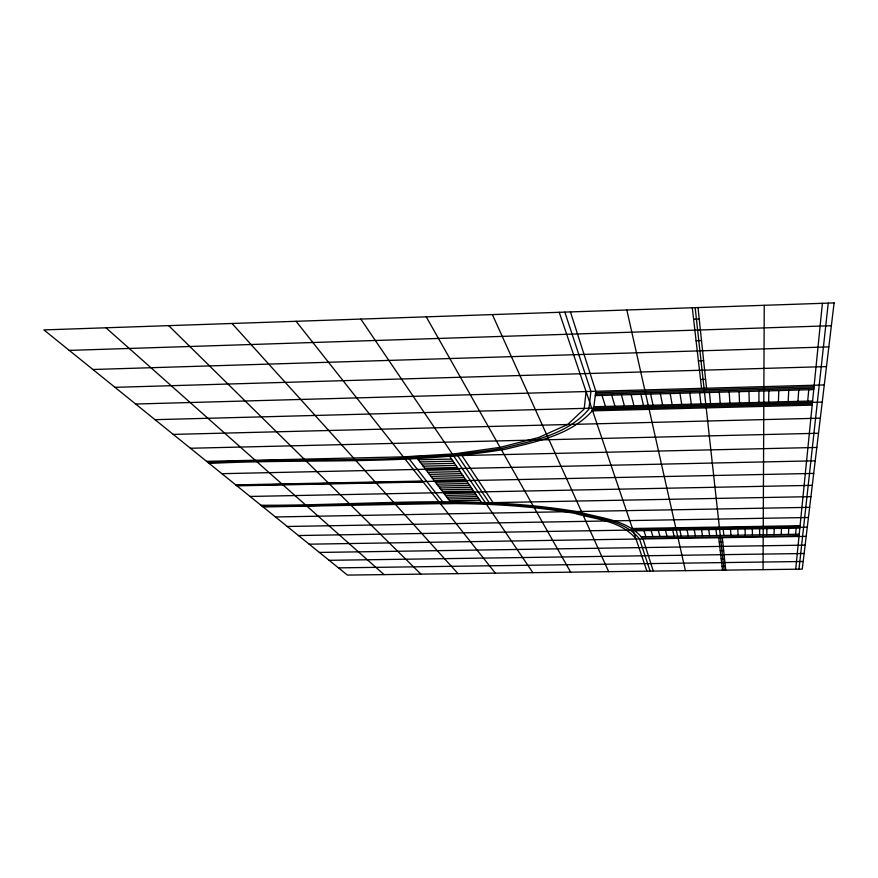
<?xml version="1.0" encoding="UTF-8"?>
<svg xmlns="http://www.w3.org/2000/svg" width="878" height="878" viewBox="0 0 878 878"><rect width="100%" height="100%" fill="white"/><g stroke="black" fill="none" stroke-linecap="round" stroke-linejoin="round"><path stroke-width="1.32" d="M763.059 569.646L764.244 305.292M766.812 534.746L766.9 528.611M768.667 402.135L768.832 390.853M774.001 534.625L774.198 528.501M778.402 401.883L778.786 390.578M781.2 534.515L781.519 528.38M788.159 401.619L788.751 390.304M788.4 534.395L788.839 528.26M797.926 401.367L798.739 390.03M795.611 534.285L796.17 528.139M807.705 401.103L808.737 389.755M795.709 569.207L822.401 303.305M586.076 391.544L584.199 408.95L567.671 424.513L538.774 437.485L500.065 447.363L454.091 453.871L403.32 456.856M798.991 569.174L828.25 303.108M693.609 319.164L699.217 318.977M69.263 350.399L831.367 325.727M696.089 340.73L701.5 340.565M92.903 369.495L828.843 346.898M698.394 360.792L703.618 360.628M114.974 387.33L826.483 366.587M700.545 379.472L705.594 379.329M135.64 404.023L824.288 384.948M595.635 392.718L814.038 386.704M595.449 394.167L813.884 388.164M595.273 395.594L813.741 389.623M593.857 406.766L812.6 400.983M155.022 419.673L822.236 402.102M593.44 409.477L812.326 403.737M591.937 410.86L812.183 405.109M173.24 434.401L820.315 418.18M190.405 448.252L818.515 433.26M206.582 461.334L816.814 447.451M207.888 462.388C306.082 457.317 405.406 464.561 502.765 448.296C533.286 440.668 567.583 434.599 588.864 409.17L590.938 391.412L564.839 312.107M209.194 463.441C307.86 458.415 407.633 465.57 505.454 449.229C536.667 441.458 571.655 435.247 593.528 409.4L595.822 391.281L570.448 311.92M418.312 459.809L451.566 459.062M419.936 461.949L453.037 461.213M421.55 464.067L454.497 463.332M423.152 466.163L455.945 465.439M424.732 468.237L457.383 467.524M221.882 473.681L815.223 460.807M426.302 470.29L458.81 469.587M427.86 472.331L460.215 471.64M429.397 474.35L461.608 473.659M430.933 476.348L462.991 475.667M432.437 478.334L464.363 477.665M433.941 480.299L465.713 479.64M235.765 484.897L422.45 481.034M236.347 485.38L813.708 473.429M236.939 485.852L423.218 482M435.422 482.241L467.063 481.594M436.893 484.173L468.391 483.526M438.352 486.083L469.708 485.446M439.801 487.981L471.025 487.345M441.228 489.858L472.32 489.233M442.655 491.713L473.604 491.098M250.065 496.454L812.282 485.347M444.059 493.557L474.877 492.953M445.453 495.39L476.139 494.786M446.836 497.2L477.391 496.608M448.208 499L478.631 498.408M449.569 500.778L479.86 500.197M260.964 505.256C366.927 505.673 474.12 493.655 579.271 512.039C601.024 518.448 628.044 519.655 643.025 538.938L653.298 571.084M262.028 506.112C366.85 506.617 472.88 494.577 576.912 512.686C598.269 518.942 624.741 520.149 639.524 538.993L650.104 571.128M263.082 506.968L810.932 496.641M275.462 516.966L809.659 507.341M287.227 526.482L808.44 517.504M631.94 528.501L800.077 525.713M633.696 529.247L800.001 526.504M298.443 535.536L807.277 527.173M635.211 530.773L799.847 528.073M640.929 536.743L799.221 534.23M642.334 538.203L799.079 535.734M309.144 544.184L806.18 536.37M719.258 542.132L722.759 542.077M319.362 552.438L805.137 545.139M720.234 550.605L723.659 550.561M329.118 560.318L804.138 553.502M721.167 558.693L724.515 558.649M338.458 567.868L803.183 561.492M722.056 566.431L725.327 566.387M440.328 503.632C485.249 503.259 530.246 505.684 574.563 513.323C595.536 519.436 621.437 520.654 636.023 539.048M258.791 484.426L259.91 485.38M105.953 327.79L384.059 574.618M305.094 483.46L306.126 484.426M168.664 325.639L420.924 574.124M351.771 482.494L352.693 483.46M232.033 323.477L458.02 573.641M398.799 481.517L399.622 482.494M296.073 321.293L495.335 573.158M409.071 458.777L442.797 501.92M417.16 458.305L450.502 502.007M449.734 456.406L481.353 502.37M360.803 319.076L532.88 572.665M457.921 455.912L489.079 502.468M461.828 455.364L493.096 502.765M426.236 316.837L570.656 572.16M492.371 314.587L608.663 571.666M559.231 312.294L646.91 571.161M602.023 395.407L605.447 406.459M643.969 530.63L645.846 536.667M611.714 395.144L614.929 406.207M651.136 530.51L652.892 536.557M621.415 394.88L624.434 405.954M658.302 530.4L659.949 536.436M631.139 394.617L633.938 405.702M665.491 530.279L667.017 536.326M640.874 394.343L643.475 405.449M672.68 530.158L674.095 536.217M626.826 309.989L685.389 570.656M650.62 394.079L653.012 405.197M679.868 530.038L681.174 536.107M660.388 393.816L662.572 404.945M687.079 529.928L688.264 535.986M670.166 393.542L672.142 404.692M694.289 529.807L695.365 535.876M679.967 393.278L681.723 404.44M701.511 529.686L702.477 535.767M689.779 393.015L691.326 404.187M708.744 529.566L709.589 535.657M699.601 392.74L700.94 403.935M715.987 529.445L716.711 535.536M692.292 307.75L701.566 388.35M718.753 537.742L722.484 570.173M695.156 307.651L724.109 570.151M698.021 307.552L706.527 388.208M722.298 537.687L725.722 570.129M709.446 392.477L710.576 403.671M723.231 529.335L723.845 535.426M719.301 392.203L720.223 403.419M730.485 529.214L730.99 535.317M729.179 391.928L729.881 403.167M737.75 529.094L738.135 535.196M739.067 391.665L739.561 402.914M745.027 528.973L745.29 535.086M748.978 391.39L749.241 402.651M752.303 528.852L752.457 534.965M758.899 391.116L758.954 402.398M759.602 528.732L759.624 534.856M834.1 302.91L802.262 569.131L347.414 575.09L43.9 329.909L834.1 302.91"/></g></svg>
